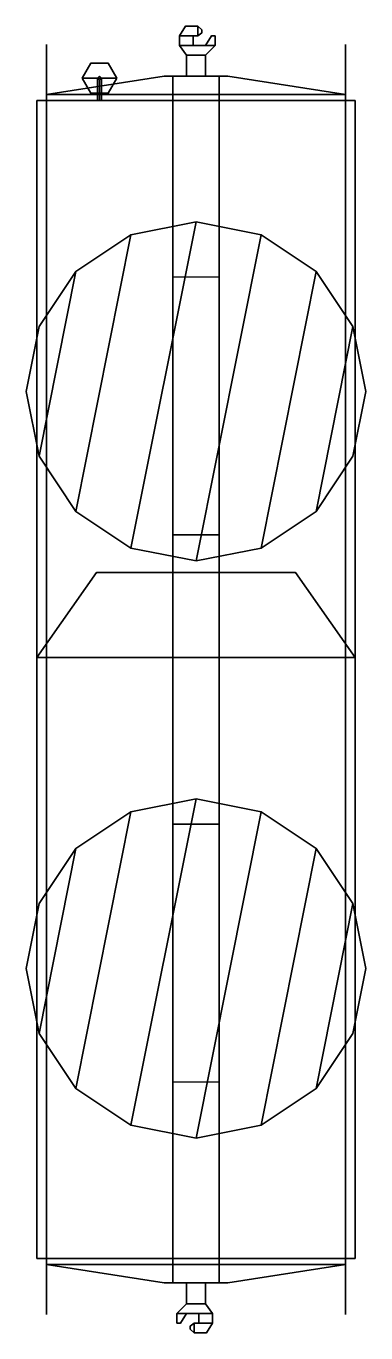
# Model space of a CAD drawing. Extents: x -1.8 to 1.8, y -6.8 to 6.8.
import ezdxf

# ---------------------------------------------------------------- set-up
doc = ezdxf.new("R2010")
doc.units = 0
doc.layers.get('0').update_dxf_attribs({"linetype": 'CONTINUOUS'})

msp = doc.modelspace()

# ---------------------------------------------------------------- linework, layer by layer
for points in [[(-0.11, 6.78, 0.77), (-0.17, 6.68, 0.77), (-0.17, 6.68, 0.97), (-0.11, 6.78, 0.97)], [(0.02, 6.78, 0.77), (0.02, 6.68, 0.77), (-0.17, 6.68, 0.77), (-0.11, 6.78, 0.77)], [(-0.17, 6.68, 0.97), (0.02, 6.68, 0.97), (0.02, 6.78, 0.97), (-0.11, 6.78, 0.97)], [(-0.17, 6.58, 0.97), (-0.03, 6.58, 0.97), (-0.03, 6.68, 0.97), (-0.17, 6.68, 0.97)], [(-0.03, 6.68, 0.77), (-0.03, 6.58, 0.77), (-0.17, 6.58, 0.77), (-0.17, 6.68, 0.77)], [(-0.17, 6.68, 0.77), (-0.17, 6.58, 0.77), (-0.17, 6.58, 0.97), (-0.17, 6.68, 0.97)], [(-0.11, 6.78, 0.97), (0.02, 6.78, 0.97), (0.02, 6.78, 0.77), (-0.11, 6.78, 0.77)], [(-0.03, 6.68, 0.97), (-0.03, 6.58, 0.97), (-0.03, 6.58, 0.77), (-0.03, 6.68, 0.77)], [(-0.03, 6.68, 0.77), (0.02, 6.68, 0.77), (0.02, 6.68, 0.97), (-0.03, 6.68, 0.97)], [(0.02, 6.68, 0.97), (0.06, 6.71, 0.97), (0.06, 6.74, 0.97), (0.02, 6.78, 0.97)], [(0.06, 6.74, 0.77), (0.06, 6.71, 0.77), (0.02, 6.68, 0.77), (0.02, 6.78, 0.77)], [(0.02, 6.78, 0.97), (0.06, 6.74, 0.97), (0.06, 6.74, 0.77), (0.02, 6.78, 0.77)], [(0.02, 6.68, 0.77), (0.06, 6.71, 0.77), (0.06, 6.71, 0.97), (0.02, 6.68, 0.97)], [(0.06, 6.74, 0.97), (0.06, 6.71, 0.97), (0.06, 6.71, 0.77), (0.06, 6.74, 0.77)], [(0.16, 6.68, 0.77), (0.1, 6.58, 0.77), (0.1, 6.58, 0.97), (0.16, 6.68, 0.97)], [(0.2, 6.68, 0.77), (0.2, 6.58, 0.77), (0.1, 6.58, 0.77), (0.16, 6.68, 0.77)], [(0.1, 6.58, 0.97), (0.2, 6.58, 0.97), (0.2, 6.68, 0.97), (0.16, 6.68, 0.97)], [(0.16, 6.68, 0.97), (0.2, 6.68, 0.97), (0.2, 6.68, 0.77), (0.16, 6.68, 0.77)], [(0.2, 6.68, 0.97), (0.2, 6.58, 0.97), (0.2, 6.58, 0.77), (0.2, 6.68, 0.77)], [(-1.55, 6.59, 0.35), (-1.55, -6.59, 0.35), (-1.55, -6.51, 0.71), (-1.55, 6.51, 0.71)], [(-1.55, 6.51, 0.71), (-1.55, -6.51, 0.71), (-1.55, -6.59, 0.35), (-1.55, 6.59, 0.35)], [(-1.55, 6.51, 0.71), (-1.55, -6.51, 0.71), (-1.55, -6.51, 0.89), (-1.55, 6.51, 0.89)], [(-1.55, 6.51, 0.89), (-1.55, -6.51, 0.89), (-1.55, -6.51, 0.71), (-1.55, 6.51, 0.71)], [(-1.55, 6.5, 1.02), (-1.55, -6.5, 1.02), (-1.55, -6.51, 0.89), (-1.55, 6.51, 0.89)], [(-1.55, 6.51, 0.89), (-1.55, -6.51, 0.89), (-1.55, -6.5, 1.02), (-1.55, 6.5, 1.02)], [(-0.1, 6.48, 0.97), (0.1, 6.48, 0.97), (0.2, 6.58, 0.97), (-0.17, 6.58, 0.97)], [(0.2, 6.58, 0.77), (0.1, 6.48, 0.77), (-0.1, 6.48, 0.77), (-0.17, 6.58, 0.77)], [(-0.17, 6.58, 0.77), (-0.1, 6.48, 0.77), (-0.1, 6.48, 0.97), (-0.17, 6.58, 0.97)], [(-0.03, 6.58, 0.97), (0.1, 6.58, 0.97), (0.1, 6.58, 0.77), (-0.03, 6.58, 0.77)], [(0.2, 6.58, 0.97), (0.1, 6.48, 0.97), (0.1, 6.48, 0.77), (0.2, 6.58, 0.77)], [(1.55, 6.51, 0.71), (1.55, -6.51, 0.71), (1.55, -6.59, 0.35), (1.55, 6.59, 0.35)], [(1.55, 6.59, 0.35), (1.55, -6.59, 0.35), (1.55, -6.51, 0.71), (1.55, 6.51, 0.71)], [(1.55, 6.5, 1.02), (1.55, -6.5, 1.02), (1.55, -6.51, 0.89), (1.55, 6.51, 0.89)], [(1.55, 6.51, 0.89), (1.55, -6.51, 0.89), (1.55, -6.5, 1.02), (1.55, 6.5, 1.02)], [(1.55, 6.51, 0.71), (1.55, -6.51, 0.71), (1.55, -6.51, 0.89), (1.55, 6.51, 0.89)], [(1.55, 6.51, 0.89), (1.55, -6.51, 0.89), (1.55, -6.51, 0.71), (1.55, 6.51, 0.71)], [(-1.55, 6.45, 1.15), (-1.55, -6.45, 1.15), (-1.55, -6.5, 1.02), (-1.55, 6.5, 1.02)], [(-1.55, 6.5, 1.02), (-1.55, -6.5, 1.02), (-1.55, -6.45, 1.15), (-1.55, 6.45, 1.15)], [(-1.09, 6.396, 1.94), (-1.18, 6.24, 1.94), (-0.82, 6.24, 1.94), (-0.91, 6.396, 1.94)], [(-0.91, 6.396, 1.94), (-0.82, 6.24, 1.94), (-1.18, 6.24, 1.94), (-1.09, 6.396, 1.94)], [(-0.1, 6.48, 0.81), (-0.1, 6.26, 0.81), (-0.1, 6.26, 0.93), (-0.1, 6.48, 0.93)], [(-0.1, 6.48, 0.93), (-0.1, 6.26, 0.93), (0.1, 6.26, 0.93), (0.1, 6.48, 0.93)], [(0.1, 6.48, 0.81), (0.1, 6.26, 0.81), (-0.1, 6.26, 0.81), (-0.1, 6.48, 0.81)], [(-0.1, 6.48, 0.77), (0.1, 6.48, 0.77), (0.1, 6.48, 0.97), (-0.1, 6.48, 0.97)], [(0.1, 6.26, 0.93), (0.1, 6.26, 0.81), (0.1, 6.48, 0.81), (0.1, 6.48, 0.93)], [(1.55, 6.45, 1.15), (1.55, -6.45, 1.15), (1.55, -6.5, 1.02), (1.55, 6.5, 1.02)], [(1.55, 6.5, 1.02), (1.55, -6.5, 1.02), (1.55, -6.45, 1.15), (1.55, 6.45, 1.15)], [(-0.33, 6.26, 1.15), (-1.55, 6.07, 1.15), (-1.55, 6.07, 1.35), (-0.33, 6.26, 1.35)], [(-0.33, 6.26, 1.35), (-1.55, 6.07, 1.35), (1.55, 6.07, 1.35), (0.33, 6.26, 1.35)], [(0.33, 6.26, 1.15), (1.55, 6.07, 1.15), (-1.55, 6.07, 1.15), (-0.33, 6.26, 1.15)], [(-0.82, 6.24, 1.94), (-0.91, 6.084, 1.94), (-1.09, 6.084, 1.94), (-1.18, 6.24, 1.94)], [(-1.18, 6.24, 1.94), (-1.09, 6.084, 1.94), (-0.91, 6.084, 1.94), (-0.82, 6.24, 1.94)], [(-1, 6.26, 1.35), (-1.02, 6.24, 1.35), (-1.02, 6.24, 1.94), (-1, 6.26, 1.94)], [(-1.02, 6.24, 1.35), (-1, 6.22, 1.35), (-1, 6.22, 1.94), (-1.02, 6.24, 1.94)], [(-1, 6.01, 1.78), (-1.02, 6.01, 1.8), (-1.02, 6.24, 1.8), (-1, 6.22, 1.78)], [(-1.02, 6.01, 1.8), (-1, 6.01, 1.82), (-1, 6.22, 1.82), (-1.02, 6.24, 1.8)], [(-0.98, 6.24, 1.35), (-1, 6.26, 1.35), (-1, 6.26, 1.94), (-0.98, 6.24, 1.94)], [(-1, 6.22, 1.35), (-0.98, 6.24, 1.35), (-0.98, 6.24, 1.94), (-1, 6.22, 1.94)], [(-0.98, 6.01, 1.8), (-1, 6.01, 1.78), (-1, 6.22, 1.78), (-0.98, 6.24, 1.8)], [(-1, 6.01, 1.82), (-0.98, 6.01, 1.8), (-0.98, 6.24, 1.8), (-1, 6.22, 1.82)], [(0.33, 6.26, 1.35), (0.33, 6.26, 1.15), (-0.33, 6.26, 1.15), (-0.33, 6.26, 1.35)], [(-0.24, 6.26, 0.77), (-0.24, -6.26, 0.77), (-0.24, -6.26, 1.15), (-0.24, 6.26, 1.15)], [(0.24, 6.26, 1.15), (0.24, 6.26, 0.77), (-0.24, 6.26, 0.77), (-0.24, 6.26, 1.15)], [(-0.1, 6.26, 0.93), (-0.1, 6.26, 0.81), (0.1, 6.26, 0.81), (0.1, 6.26, 0.93)], [(0.24, -6.26, 1.15), (0.24, -6.26, 0.77), (0.24, 6.26, 0.77), (0.24, 6.26, 1.15)], [(1.55, 6.07, 1.35), (1.55, 6.07, 1.15), (0.33, 6.26, 1.15), (0.33, 6.26, 1.35)], [(-1.65, 6.01, 1.35), (-1.65, -6.01, 1.35), (-1.65, -6.01, 3.05), (-1.65, 6.01, 3.05)], [(-1.65, 6.01, 3.05), (-1.65, 0.23, 3.05), (1.65, 0.23, 3.05), (1.65, 6.01, 3.05)], [(1.65, 6.01, 3.05), (1.65, 6.01, 1.35), (-1.65, 6.01, 1.35), (-1.65, 6.01, 3.05)], [(1.65, 6.01, 1.35), (1.65, -6.01, 1.35), (-1.65, -6.01, 1.35), (-1.65, 6.01, 1.35)], [(1.55, 6.07, 1.15), (1.55, -6.07, 1.15), (-1.55, -6.07, 1.15), (-1.55, 6.07, 1.15)], [(-1.55, 6.07, 1.15), (-1.55, -6.07, 1.15), (-1.55, -6.07, 1.35), (-1.55, 6.07, 1.35)], [(-1.55, 6.07, 1.35), (-1.55, 6.01, 1.35), (1.55, 6.01, 1.35), (1.55, 6.07, 1.35)], [(1.55, -6.07, 1.35), (1.55, -6.07, 1.15), (1.55, 6.07, 1.15), (1.55, 6.07, 1.35)], [(1.65, -6.01, 3.05), (1.65, -6.01, 1.35), (1.65, 6.01, 1.35), (1.65, 6.01, 3.05)], [(-0.674, 4.616, 3.23), (-1.245, 1.745, 3.23), (-0.674, 1.364, 3.23), (0, 4.75, 3.23)], [(0, 4.75, 3.05), (-0.674, 4.616, 3.05), (-0.674, 4.616, 3.23), (0, 4.75, 3.23)], [(0, 4.75, 3.23), (-0.674, 1.364, 3.23), (0, 1.23, 3.23), (0.674, 4.616, 3.23)], [(0.674, 4.616, 3.05), (0, 4.75, 3.05), (0, 4.75, 3.23), (0.674, 4.616, 3.23)], [(-1.245, 4.235, 3.23), (-1.626, 2.316, 3.23), (-1.245, 1.745, 3.23), (-0.674, 4.616, 3.23)], [(-0.674, 4.616, 3.05), (-1.245, 4.235, 3.05), (-1.245, 4.235, 3.23), (-0.674, 4.616, 3.23)], [(0.674, 4.616, 3.23), (0, 1.23, 3.23), (0.674, 1.364, 3.23), (1.245, 4.235, 3.23)], [(1.245, 4.235, 3.05), (0.674, 4.616, 3.05), (0.674, 4.616, 3.23), (1.245, 4.235, 3.23)], [(-1.626, 3.664, 3.23), (-1.76, 2.99, 3.23), (-1.626, 2.316, 3.23), (-1.245, 4.235, 3.23)], [(-1.245, 4.235, 3.05), (-1.626, 3.664, 3.05), (-1.626, 3.664, 3.23), (-1.245, 4.235, 3.23)], [(1.245, 4.235, 3.23), (0.674, 1.364, 3.23), (1.245, 1.745, 3.23), (1.626, 3.664, 3.23)], [(1.626, 3.664, 3.05), (1.245, 4.235, 3.05), (1.245, 4.235, 3.23), (1.626, 3.664, 3.23)], [(-0.24, 1.5, 0.39), (-0.24, -1.5, 0.39), (-0.24, -4.18, 0.77), (-0.24, 4.18, 0.77)], [(0.24, 4.18, 0.77), (0.24, 1.5, 0.39), (-0.24, 1.5, 0.39), (-0.24, 4.18, 0.77)], [(0.24, -4.18, 0.77), (0.24, -1.5, 0.39), (0.24, 1.5, 0.39), (0.24, 4.18, 0.77)], [(-1.626, 3.664, 3.05), (-1.76, 2.99, 3.05), (-1.76, 2.99, 3.23), (-1.626, 3.664, 3.23)], [(1.626, 3.664, 3.23), (1.245, 1.745, 3.23), (1.626, 2.316, 3.23), (1.76, 2.99, 3.23)], [(1.76, 2.99, 3.05), (1.626, 3.664, 3.05), (1.626, 3.664, 3.23), (1.76, 2.99, 3.23)], [(-1.65, 3.543, 3.05), (-1.65, 2.437, 3.05), (-1.65, 2.437, 3.05), (-1.76, 2.99, 3.05)], [(1.65, 2.437, 3.05), (1.65, 3.543, 3.05), (1.76, 2.99, 3.05), (1.65, 2.437, 3.05)], [(-1.76, 2.99, 3.05), (-1.626, 2.316, 3.05), (-1.626, 2.316, 3.23), (-1.76, 2.99, 3.23)], [(1.626, 2.316, 3.05), (1.76, 2.99, 3.05), (1.76, 2.99, 3.23), (1.626, 2.316, 3.23)], [(-1.626, 2.316, 3.05), (-1.245, 1.745, 3.05), (-1.245, 1.745, 3.23), (-1.626, 2.316, 3.23)], [(1.245, 1.745, 3.05), (1.626, 2.316, 3.05), (1.626, 2.316, 3.23), (1.245, 1.745, 3.23)], [(-1.245, 1.745, 3.05), (-0.674, 1.364, 3.05), (-0.674, 1.364, 3.23), (-1.245, 1.745, 3.23)], [(0.674, 1.364, 3.05), (1.245, 1.745, 3.05), (1.245, 1.745, 3.23), (0.674, 1.364, 3.23)], [(0.24, 1.5, 0.39), (0.24, -1.5, 0.39), (-0.24, -1.5, 0.39), (-0.24, 1.5, 0.39)], [(-0.674, 1.364, 3.05), (0, 1.23, 3.05), (0, 1.23, 3.23), (-0.674, 1.364, 3.23)], [(0, 1.23, 3.05), (0.674, 1.364, 3.05), (0.674, 1.364, 3.23), (0, 1.23, 3.23)], [(-1.03, 1.11, 3.05), (-1.65, 0.23, 3.05), (-1.65, 0.23, 3.65), (-1.03, 1.11, 3.65)], [(-1.03, 1.11, 3.65), (-1.65, 0.23, 3.65), (1.65, 0.23, 3.65), (1.03, 1.11, 3.65)], [(1.03, 1.11, 3.65), (1.03, 1.11, 3.05), (-1.03, 1.11, 3.05), (-1.03, 1.11, 3.65)], [(1.65, 0.23, 3.65), (1.65, 0.23, 3.05), (1.03, 1.11, 3.05), (1.03, 1.11, 3.65)], [(-1.65, 0.23, 3.05), (-1.65, -6.01, 3.05), (-1.65, -6.01, 3.65), (-1.65, 0.23, 3.65)], [(-1.65, 0.23, 3.65), (-1.65, -6.01, 3.65), (1.65, -6.01, 3.65), (1.65, 0.23, 3.65)], [(1.65, -6.01, 3.65), (1.65, -6.01, 3.05), (1.65, 0.23, 3.05), (1.65, 0.23, 3.65)], [(-0.674, -1.374, 3.83), (-1.245, -4.245, 3.83), (-0.674, -4.626, 3.83), (0, -1.24, 3.83)], [(0, -1.24, 3.83), (-0.674, -4.626, 3.83), (0, -4.76, 3.83), (0.674, -1.374, 3.83)], [(0, -1.24, 3.65), (-0.674, -1.374, 3.65), (-0.674, -1.374, 3.83), (0, -1.24, 3.83)], [(0.674, -1.374, 3.65), (0, -1.24, 3.65), (0, -1.24, 3.83), (0.674, -1.374, 3.83)], [(-1.245, -1.755, 3.83), (-1.626, -3.674, 3.83), (-1.245, -4.245, 3.83), (-0.674, -1.374, 3.83)], [(-0.674, -1.374, 3.65), (-1.245, -1.755, 3.65), (-1.245, -1.755, 3.83), (-0.674, -1.374, 3.83)], [(0.674, -1.374, 3.83), (0, -4.76, 3.83), (0.674, -4.626, 3.83), (1.245, -1.755, 3.83)], [(1.245, -1.755, 3.65), (0.674, -1.374, 3.65), (0.674, -1.374, 3.83), (1.245, -1.755, 3.83)], [(-0.24, -4.18, 0.77), (-0.24, -1.5, 0.39), (0.24, -1.5, 0.39), (0.24, -4.18, 0.77)], [(-1.626, -2.326, 3.83), (-1.76, -3, 3.83), (-1.626, -3.674, 3.83), (-1.245, -1.755, 3.83)], [(-1.245, -1.755, 3.65), (-1.626, -2.326, 3.65), (-1.626, -2.326, 3.83), (-1.245, -1.755, 3.83)], [(1.245, -1.755, 3.83), (0.674, -4.626, 3.83), (1.245, -4.245, 3.83), (1.626, -2.326, 3.83)], [(1.626, -2.326, 3.65), (1.245, -1.755, 3.65), (1.245, -1.755, 3.83), (1.626, -2.326, 3.83)], [(-1.626, -2.326, 3.65), (-1.76, -3, 3.65), (-1.76, -3, 3.83), (-1.626, -2.326, 3.83)], [(1.626, -2.326, 3.83), (1.245, -4.245, 3.83), (1.626, -3.674, 3.83), (1.76, -3, 3.83)], [(1.76, -3, 3.65), (1.626, -2.326, 3.65), (1.626, -2.326, 3.83), (1.76, -3, 3.83)], [(-1.65, -2.447, 3.65), (-1.65, -3.553, 3.65), (-1.65, -3.553, 3.65), (-1.76, -3, 3.65)], [(1.65, -3.553, 3.65), (1.65, -2.447, 3.65), (1.76, -3, 3.65), (1.65, -3.553, 3.65)], [(-1.76, -3, 3.65), (-1.626, -3.674, 3.65), (-1.626, -3.674, 3.83), (-1.76, -3, 3.83)], [(1.626, -3.674, 3.65), (1.76, -3, 3.65), (1.76, -3, 3.83), (1.626, -3.674, 3.83)], [(-1.626, -3.674, 3.65), (-1.245, -4.245, 3.65), (-1.245, -4.245, 3.83), (-1.626, -3.674, 3.83)], [(1.245, -4.245, 3.65), (1.626, -3.674, 3.65), (1.626, -3.674, 3.83), (1.245, -4.245, 3.83)], [(-1.245, -4.245, 3.65), (-0.674, -4.626, 3.65), (-0.674, -4.626, 3.83), (-1.245, -4.245, 3.83)], [(0.674, -4.626, 3.65), (1.245, -4.245, 3.65), (1.245, -4.245, 3.83), (0.674, -4.626, 3.83)], [(-0.674, -4.626, 3.65), (0, -4.76, 3.65), (0, -4.76, 3.83), (-0.674, -4.626, 3.83)], [(0, -4.76, 3.65), (0.674, -4.626, 3.65), (0.674, -4.626, 3.83), (0, -4.76, 3.83)], [(-1.65, -6.01, 3.05), (-1.65, -6.01, 1.35), (1.65, -6.01, 1.35), (1.65, -6.01, 3.05)], [(-1.65, -6.01, 3.65), (-1.65, -6.01, 3.05), (1.65, -6.01, 3.05), (1.65, -6.01, 3.65)], [(-1.55, -6.01, 1.35), (-1.55, -6.07, 1.35), (1.55, -6.07, 1.35), (1.55, -6.01, 1.35)], [(-0.33, -6.26, 1.15), (-1.55, -6.07, 1.15), (1.55, -6.07, 1.15), (0.33, -6.26, 1.15)], [(0.33, -6.26, 1.35), (1.55, -6.07, 1.35), (-1.55, -6.07, 1.35), (-0.33, -6.26, 1.35)], [(-1.55, -6.07, 1.35), (-1.55, -6.07, 1.15), (-0.33, -6.26, 1.15), (-0.33, -6.26, 1.35)], [(0.33, -6.26, 1.15), (1.55, -6.07, 1.15), (1.55, -6.07, 1.35), (0.33, -6.26, 1.35)], [(-0.33, -6.26, 1.35), (-0.33, -6.26, 1.15), (0.33, -6.26, 1.15), (0.33, -6.26, 1.35)], [(-0.24, -6.26, 1.15), (-0.24, -6.26, 0.77), (0.24, -6.26, 0.77), (0.24, -6.26, 1.15)], [(0.1, -6.48, 0.93), (0.1, -6.26, 0.93), (-0.1, -6.26, 0.93), (-0.1, -6.48, 0.93)], [(-0.1, -6.48, 0.81), (-0.1, -6.26, 0.81), (0.1, -6.26, 0.81), (0.1, -6.48, 0.81)], [(-0.1, -6.26, 0.93), (-0.1, -6.26, 0.81), (-0.1, -6.48, 0.81), (-0.1, -6.48, 0.93)], [(0.1, -6.48, 0.81), (0.1, -6.26, 0.81), (0.1, -6.26, 0.93), (0.1, -6.48, 0.93)], [(-0.2, -6.58, 0.97), (-0.1, -6.48, 0.97), (-0.1, -6.48, 0.77), (-0.2, -6.58, 0.77)], [(0.1, -6.48, 0.97), (-0.1, -6.48, 0.97), (-0.2, -6.58, 0.97), (0.17, -6.58, 0.97)], [(-0.2, -6.58, 0.77), (-0.1, -6.48, 0.77), (0.1, -6.48, 0.77), (0.17, -6.58, 0.77)], [(0.1, -6.48, 0.77), (-0.1, -6.48, 0.77), (-0.1, -6.48, 0.97), (0.1, -6.48, 0.97)], [(0.17, -6.58, 0.77), (0.1, -6.48, 0.77), (0.1, -6.48, 0.97), (0.17, -6.58, 0.97)], [(-0.2, -6.68, 0.97), (-0.2, -6.58, 0.97), (-0.2, -6.58, 0.77), (-0.2, -6.68, 0.77)], [(-0.1, -6.58, 0.97), (-0.2, -6.58, 0.97), (-0.2, -6.68, 0.97), (-0.16, -6.68, 0.97)], [(-0.2, -6.68, 0.77), (-0.2, -6.58, 0.77), (-0.1, -6.58, 0.77), (-0.16, -6.68, 0.77)], [(-0.16, -6.68, 0.77), (-0.1, -6.58, 0.77), (-0.1, -6.58, 0.97), (-0.16, -6.68, 0.97)], [(0.03, -6.58, 0.97), (-0.1, -6.58, 0.97), (-0.1, -6.58, 0.77), (0.03, -6.58, 0.77)], [(0.03, -6.68, 0.97), (0.03, -6.58, 0.97), (0.03, -6.58, 0.77), (0.03, -6.68, 0.77)], [(0.17, -6.58, 0.97), (0.03, -6.58, 0.97), (0.03, -6.68, 0.97), (0.17, -6.68, 0.97)], [(0.03, -6.68, 0.77), (0.03, -6.58, 0.77), (0.17, -6.58, 0.77), (0.17, -6.68, 0.77)], [(0.17, -6.68, 0.77), (0.17, -6.58, 0.77), (0.17, -6.58, 0.97), (0.17, -6.68, 0.97)], [(-0.16, -6.68, 0.97), (-0.2, -6.68, 0.97), (-0.2, -6.68, 0.77), (-0.16, -6.68, 0.77)], [(-0.02, -6.68, 0.97), (-0.06, -6.71, 0.97), (-0.06, -6.74, 0.97), (-0.02, -6.78, 0.97)], [(-0.02, -6.68, 0.77), (-0.06, -6.71, 0.77), (-0.06, -6.71, 0.97), (-0.02, -6.68, 0.97)], [(-0.06, -6.74, 0.77), (-0.06, -6.71, 0.77), (-0.02, -6.68, 0.77), (-0.02, -6.78, 0.77)], [(-0.06, -6.74, 0.97), (-0.06, -6.71, 0.97), (-0.06, -6.71, 0.77), (-0.06, -6.74, 0.77)], [(-0.02, -6.78, 0.97), (-0.06, -6.74, 0.97), (-0.06, -6.74, 0.77), (-0.02, -6.78, 0.77)], [(0.03, -6.68, 0.77), (-0.02, -6.68, 0.77), (-0.02, -6.68, 0.97), (0.03, -6.68, 0.97)], [(0.17, -6.68, 0.97), (-0.02, -6.68, 0.97), (-0.02, -6.78, 0.97), (0.11, -6.78, 0.97)], [(-0.02, -6.78, 0.77), (-0.02, -6.68, 0.77), (0.17, -6.68, 0.77), (0.11, -6.78, 0.77)], [(0.11, -6.78, 0.97), (-0.02, -6.78, 0.97), (-0.02, -6.78, 0.77), (0.11, -6.78, 0.77)], [(0.11, -6.78, 0.77), (0.17, -6.68, 0.77), (0.17, -6.68, 0.97), (0.11, -6.78, 0.97)]]:
    msp.add_3dface(points)

doc.saveas('drawing.dxf')
